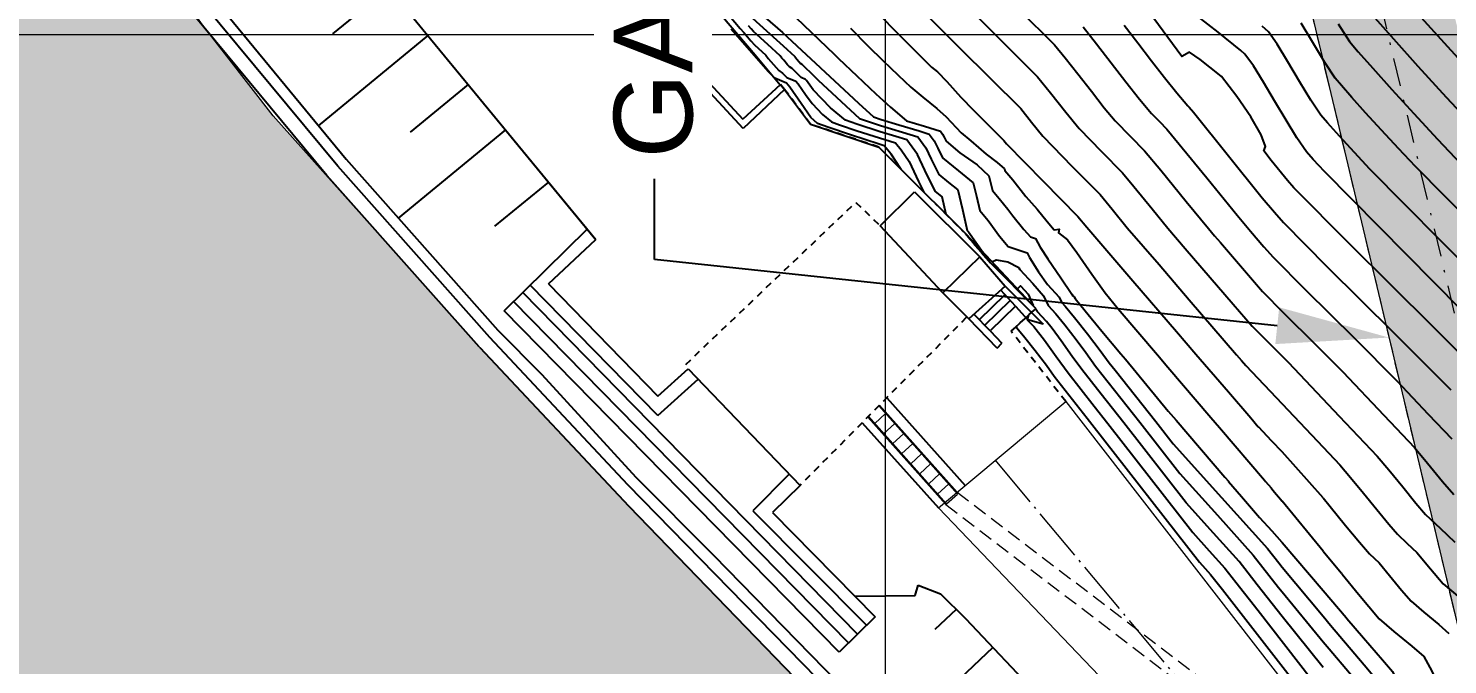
# Model space of a CAD drawing. Extents: x 61466 to 63015, y 108404 to 110397.
# Drawn here: x 62411.9 to 62475, y 109127 to 109155.3 of the extents above; entities that cross this region are included whole.
import ezdxf
from ezdxf import colors
from ezdxf.entities.mleader import LeaderData, LeaderLine
from ezdxf.math import Vec2, Vec3

# ---------------------------------------------------------------- set-up
doc = ezdxf.new("R2010")
doc.units = 0
doc.header["$LTSCALE"] = 1.000015
doc.header["$MEASUREMENT"] = 0
for name, pattern in [('ACAD_ISO04W100', [30, 24, -3, 0, -3]), ('DOT', [0.55, 0.3, -0.25]), ('NASCOSTA', [9.525, 6.35, -3.175]), ('TRATTEGGIATA', [0.75, 0.5, -0.25]), ('TRATTOPUNTO2', [0.5, 0.25, -0.125, 0, -0.125])]:
    doc.linetypes.add(name, pattern=pattern)
for name, color, linetype in [('Bâti', 7, 'Continuous'), ('CANALISATION', 2, 'Continuous'), ('colore lago', 131, 'Continuous'), ('coordinate', 2, 'Continuous'), ('curve livello 5m', 7, 'Continuous'), ('LIN010TR', 2, 'NASCOSTA'), ('LIN018TR', 6, 'NASCOSTA'), ('LIN025CO', 7, 'Continuous'), ('pendenze', 2, 'Continuous'), ('Per+Mod Surf', 7, 'Continuous'), ('SCALE', 2, 'Continuous'), ('sezioni', 7, 'Continuous'), ('TalusHautBas', 7, 'Continuous'), ('TRATTCOLO-32', 255, 'Continuous')]:
    doc.layers.add(name, color=color, linetype=linetype)
doc.layers.add('Colori bordi', color=5, linetype='Continuous', plot=False)
doc.layers.add('no_plot', color=5, linetype='Continuous', plot=False)
doc.layers.add('LINCOLOVERDE-025', color=80, linetype='Continuous', lineweight=25)
doc.layers.add('LINE035', color=1, linetype='Continuous', lineweight=35)
doc.styles.add('ARIAL', font='arial.ttf')

# ---------------------------------------------------------------- blocks, each defined once
blk = doc.blocks.new('CONTORNO')
at = {"layer": 'Colori bordi', "lineweight": 0, "ltscale": 2, "flags": 128}
blk.add_lwpolyline([(-22.578, 81.44), (16.586, -82.868), (15.866, -82.007), (19.27, -96.287), (18.407, -96.98), (19.153, -100.108)], dxfattribs=at)

msp = doc.modelspace()

# ---------------------------------------------------------------- hatches: boundary and pattern name
at = {"layer": 'colore lago', "linetype": 'Continuous', "lineweight": 0}
msp.add_hatch(color=256, dxfattribs=at).paths.add_polyline_path([(62547.915, 108981.848), (62544.897, 108992.078), (62544.493, 108999.722), (62545.356, 109007.77), (62543.608, 109014.677), (62537.06, 109023.502), (62530.397, 109028.933), (62527.61, 109033.134), (62523.513, 109038.433), (62517.305, 109044.58), (62515.162, 109044.354), (62513.59, 109046.058), (62513.852, 109050.317), (62504.852, 109062.712), (62496.282, 109074.515), (62493.401, 109073.828), (62485.503, 109080.232), (62484.758, 109083.359), (62471.397, 109099.351), (62471.521, 109099.452), (62471.307, 109099.701), (62466.582, 109105.211), (62461.323, 109110.74), (62452.234, 109119.979), (62445.975, 109126.426), (62438.597, 109134.064), (62431.968, 109141.122), (62422.759, 109151.454), (62419.614, 109155.501), (62408.579, 109170.983), (62402.883, 109180.12), (62402.43, 109179.839), (62397.589, 109176.833), (62392.271, 109173.531), (62379.582, 109165.652), (62385.62, 109155.991), (62400.115, 109132.797), (62397.691, 109131.271), (62399.555, 109128.084), (62400.542, 109126.068), (62402.182, 109121.716), (62403.779, 109117.447), (62405.518, 109113.299), (62408.196, 109107.959), (62411.192, 109102.878), (62415.156, 109096.611), (62417.677, 109092.552), (62418.985, 109090.446), (62423.804, 109082.811), (62427.401, 109077.137), (62428.917, 109077.401), (62431.999, 109075.554), (62435.209, 109072.174), (62435.248, 109063.446), (62442.532, 109052.816), (62448.327, 109045.342), (62457.902, 109033.177), (62469.007, 109017.402), (62468.89, 109017.052), (62477.152, 109004.914), (62486.864, 108991.082), (62496.889, 108973.607), (62504.8, 108959.046), (62555.468, 108959.046), (62553.625, 108965.356), (62549.503, 108976.649)])
at = {"layer": 'LINCOLOVERDE-025', "linetype": 'Continuous', "lineweight": 0}
h = msp.add_hatch(color=256, dxfattribs=at)
h.dxf.hatch_style = 1
h.paths.add_polyline_path([(62469.347, 109181.053), (62466.351, 109180.339), (62478.858, 109127.863), (62481.854, 109128.577)])
h.paths.add_polyline_path([(62466.351, 109180.339), (62463.354, 109179.625), (62475.862, 109127.149), (62478.858, 109127.863)])
h.paths.add_polyline_path([(62454.447, 109230.282), (62451.45, 109229.568), (62463.354, 109179.625), (62466.351, 109180.339)])
h.paths.add_polyline_path([(62457.443, 109230.996), (62454.447, 109230.282), (62466.351, 109180.339), (62469.347, 109181.053)])

# ---------------------------------------------------------------- linework, layer by layer
at = {"layer": 'Bâti', "linetype": 'Continuous'}
for p, q in [((62443.681, 109150.889), (62427.582, 109168.294)), ((62435.91, 109159.672), (62443.657, 109151.297)), ((62420.086, 109156.724), (62426.004, 109149.517)), ((62425.15, 109148.796), (62419.158, 109156.006)), ((62425.639, 109149.202), (62419.665, 109156.39)), ((62445.32, 109152.836), (62443.657, 109151.297)), ((62445.521, 109152.627), (62443.681, 109150.889)), ((62445.32, 109152.836), (62445.334, 109152.848)), ((62445.521, 109152.627), (62445.334, 109152.848)), ((62426.004, 109149.517), (62432.761, 109141.912)), ((62432.404, 109141.587), (62425.639, 109149.202)), ((62429.779, 109143.585), (62425.163, 109148.78)), ((62449.778, 109146.552), (62451.3, 109148.062)), ((62451.3, 109148.062), (62454.206, 109145.174)), ((62436.734, 109146.402), (62437.114, 109145.941)), ((62452.56, 109143.575), (62449.778, 109146.552)), ((62435.016, 109143.975), (62437.114, 109145.941)), ((62454.206, 109145.174), (62452.56, 109143.575)), ((62454.206, 109145.174), (62455.332, 109143.87)), ((62439.877, 109138.11), (62434.191, 109143.907)), ((62435.016, 109143.975), (62439.879, 109138.973)), ((62455.332, 109143.87), (62457.031, 109142.17)), ((62431.928, 109141.165), (62429.779, 109143.585)), ((62448.365, 109127.985), (62433.455, 109143.185)), ((62448.772, 109128.384), (62433.862, 109143.584)), ((62453.717, 109142.412), (62452.56, 109143.575)), ((62455.792, 109142.972), (62455.139, 109143.696)), ((62447.946, 109127.574), (62433.036, 109142.774)), ((62454.664, 109141.873), (62453.941, 109142.615)), ((62455.792, 109142.972), (62456.355, 109142.375)), ((62432.761, 109141.912), (62434.721, 109139.929)), ((62454.983, 109141.115), (62453.717, 109142.412)), ((62457.031, 109142.17), (62456.355, 109142.375)), ((62438.547, 109135.026), (62432.404, 109141.587)), ((62454.664, 109141.873), (62455.197, 109141.325)), ((62454.983, 109141.115), (62455.197, 109141.325)), ((62438.597, 109134.064), (62431.968, 109141.122)), ((62439.879, 109138.973), (62441.228, 109140.193)), ((62441.228, 109140.193), (62446.208, 109134.997)), ((62434.721, 109139.929), (62438.898, 109135.36)), ((62439.877, 109138.11), (62441.67, 109139.732)), ((62450.071, 109138.9), (62453.562, 109135.001)), ((62448.972, 109137.79), (62452.365, 109134)), ((62447.629, 109125.731), (62438.547, 109135.026)), ((62438.898, 109135.36), (62442.358, 109131.889)), ((62445.724, 109135.503), (62444.099, 109133.868)), ((62446.208, 109134.997), (62444.987, 109133.796)), ((62445.975, 109126.426), (62438.597, 109134.064)), ((62444.099, 109133.868), (62449.17, 109128.774)), ((62444.987, 109133.796), (62449.555, 109129.153)), ((62442.358, 109131.889), (62459.629, 109114.242)), ((62449.555, 109129.153), (62447.946, 109127.574))]:
    msp.add_line(p, q, dxfattribs=at)
at = {"layer": 'Bâti', "linetype": 'DOT'}
for p, q in [((62441.122, 109140.388), (62448.691, 109147.599)), ((62448.691, 109147.599), (62449.778, 109146.552)), ((62453.602, 109142.468), (62448.972, 109137.79)), ((62448.972, 109137.79), (62446.208, 109134.997))]:
    msp.add_line(p, q, dxfattribs=at)
at = {"layer": 'CANALISATION', "linetype": 'Continuous', "lineweight": 0}
for p, q in [((62449.538, 109137.757), (62450.014, 109138.194)), ((62449.219, 109138.039), (62452.691, 109134.149)), ((62449.938, 109137.309), (62450.413, 109137.746)), ((62450.337, 109136.861), (62450.813, 109137.298)), ((62450.737, 109136.414), (62451.212, 109136.851)), ((62451.136, 109135.966), (62451.612, 109136.403)), ((62451.536, 109135.518), (62452.011, 109135.955)), ((62451.935, 109135.07), (62452.411, 109135.507)), ((62452.335, 109134.623), (62452.81, 109135.06)), ((62452.734, 109134.175), (62453.21, 109134.612))]:
    msp.add_line(p, q, dxfattribs=at)
at = {"layer": 'CANALISATION', "linetype": 'Continuous', "lineweight": 0, "flags": 128}
for points in [[(62453.21, 109134.612), (62449.709, 109138.535)], [(62453.2, 109134.698), (62449.744, 109138.57)], [(62452.734, 109134.175), (62449.254, 109138.075)]]:
    msp.add_lwpolyline(points, dxfattribs=at)
at = {"layer": 'Colori bordi', "linetype": 'Continuous', "lineweight": 0, "flags": 128}
msp.add_lwpolyline([(62485.503, 109080.232), (62484.758, 109083.359), (62471.397, 109099.351), (62471.521, 109099.452), (62471.307, 109099.701), (62466.582, 109105.211), (62461.323, 109110.74), (62452.234, 109119.979), (62445.975, 109126.426), (62438.597, 109134.064), (62431.968, 109141.122), (62422.759, 109151.454), (62419.614, 109155.501), (62408.579, 109170.983)], dxfattribs=at)
at = {"layer": 'coordinate', "linetype": 'Continuous', "lineweight": 0}
for p, q in [((62450, 109333.555), (62450, 108959.046)), ((62300, 109155.071), (62447.744, 109155.071)), ((62447.744, 109155.071), (62587, 109155.071))]:
    msp.add_line(p, q, dxfattribs=at)
at = {"layer": 'curve livello 5m', "color": 2}
for p, q in [((62467.663, 109138.632), (62469.492, 109136.7)), ((62467.663, 109130.257), (62469.492, 109128.032))]:
    msp.add_line(p, q, dxfattribs=at)
at = {"layer": 'curve livello 5m', "color": 2, "flags": 128}
for points in [[(62447.744, 109159.862), (62448.225, 109159.471), (62448.809, 109158.996), (62448.809, 109158.996), (62453.306, 109154.484), (62456.029, 109151.773), (62456.516, 109151.162), (62457.013, 109150.539), (62457.013, 109150.539), (62458.328, 109149.201), (62459.562, 109147.946), (62460.102, 109147.289), (62460.774, 109146.469), (62460.774, 109146.469), (62462.187, 109144.826), (62463.53, 109143.266), (62465.643, 109140.809), (62465.854, 109140.563), (62466.049, 109140.336), (62467.663, 109138.632)], [(62477.595, 109138.841), (62474.394, 109142.05), (62470.648, 109145.76), (62468.188, 109148.248), (62467.908, 109148.573), (62467.185, 109149.455), (62466.851, 109149.885), (62466.925, 109150.092), (62466.729, 109150.61), (62466.275, 109151.399), (62465.657, 109152.312), (62464.965, 109153.204), (62464.965, 109153.204), (62464.886, 109153.276), (62464.013, 109153.964), (62463.542, 109154.281), (62463.203, 109154.086), (62459.92, 109158.562)], [(62444.096, 109155.803), (62444.721, 109155.227), (62445.463, 109154.57), (62445.971, 109154.092), (62446.014, 109154.033), (62446.064, 109153.974), (62446.164, 109153.856), (62446.219, 109153.799), (62446.29, 109153.751), (62446.84, 109153.209), (62447.021, 109153.044), (62448.851, 109151.331), (62449.793, 109151.015), (62450.769, 109150.721), (62451.458, 109150.51), (62451.805, 109150.029), (62452.051, 109149.518), (62452.379, 109148.837), (62452.822, 109148.486), (62453.227, 109148.154), (62453.44, 109147.28), (62453.652, 109146.34), (62453.701, 109146.282), (62454.035, 109145.83), (62454.356, 109145.369)], [(62471.796, 109155.814), (62472.625, 109154.871), (62473.713, 109153.663), (62474.972, 109152.287), (62476.314, 109150.84)], [(62454.747, 109144.953), (62454.937, 109145.042), (62455.464, 109144.946), (62455.94, 109144.7), (62455.94, 109144.7), (62455.947, 109144.688), (62455.996, 109144.615), (62456.565, 109143.99), (62457.052, 109143.444), (62457.052, 109143.444), (62457.246, 109143.007), (62457.6, 109142.636), (62457.998, 109142.147), (62458.501, 109141.5), (62458.501, 109141.5), (62458.925, 109140.914), (62459.361, 109140.309), (62459.361, 109140.309), (62459.923, 109139.59), (62461.332, 109137.817), (62463.111, 109135.534), (62464.791, 109133.667), (62466.385, 109131.896), (62467.511, 109130.451), (62467.663, 109130.257)], [(62469.492, 109136.7), (62470.241, 109135.908), (62470.717, 109135.35), (62471.292, 109134.65), (62471.886, 109133.921), (62472.418, 109133.276), (62472.807, 109132.828), (62472.807, 109132.828), (62473.236, 109132.42), (62473.666, 109132.011), (62473.666, 109132.011), (62474.269, 109131.286), (62474.831, 109130.616), (62474.831, 109130.616), (62475.575, 109129.993), (62476.208, 109129.448), (62476.208, 109129.448), (62476.613, 109128.663), (62477.076, 109127.733), (62477.076, 109127.733), (62478.195, 109126.196), (62479.771, 109124.058), (62480.245, 109123.475), (62480.463, 109123.216)], [(62469.492, 109128.032), (62469.754, 109127.719), (62471.565, 109125.581), (62471.676, 109125.438), (62472.271, 109124.75), (62472.976, 109123.955), (62473, 109123.926)]]:
    msp.add_lwpolyline(points, dxfattribs=at)
at = {"layer": 'LIN010TR', "linetype": 'TRATTOPUNTO2', "lineweight": 0, "ltscale": 5, "flags": 128}
msp.add_lwpolyline([(62455.145, 109227.352), (62484.936, 109102.366)], dxfattribs=at)
at = {"layer": 'LIN010TR', "lineweight": 0, "ltscale": 0.1, "flags": 128}
for points in [[(62453.2, 109134.698), (62465.895, 109125.016), (62482.946, 109104.607), (62484.869, 109102.305)], [(62452.691, 109134.149), (62465.376, 109124.473), (62482.946, 109103.444), (62484.869, 109101.142)]]:
    msp.add_lwpolyline(points, dxfattribs=at)
at = {"layer": 'LIN018TR', "linetype": 'ACAD_ISO04W100', "lineweight": 0, "ltscale": 0.1, "flags": 128}
msp.add_lwpolyline([(62454.896, 109136.116), (62481.938, 109103.748), (62484.869, 109100.24)], dxfattribs=at)
at = {"layer": 'LIN025CO', "linetype": 'TRATTEGGIATA', "lineweight": 0, "ltscale": 2}
msp.add_line((62439.65, 109279.075), (62483.092, 109096.816), dxfattribs=at)
at = {"layer": 'LIN025CO', "linetype": 'Continuous'}
for p, q in [((62445.495, 109152.63), (62445.521, 109152.627)), ((62445.521, 109152.627), (62446.667, 109151.075)), ((62446.667, 109151.075), (62449.718, 109150.059)), ((62449.718, 109150.059), (62450.669, 109149.1)), ((62450.669, 109149.1), (62453.568, 109146.205)), ((62453.568, 109146.205), (62454.692, 109144.899)), ((62454.692, 109144.899), (62456.71, 109142.871)), ((62456.71, 109142.871), (62455.601, 109141.858))]:
    msp.add_line(p, q, dxfattribs=at)
at = {"layer": 'no_plot'}
for p, q in [((62469.492, 109134.438), (62467.663, 109136.491)), ((62469.492, 109132.07), (62467.663, 109134.3)), ((62467.663, 109132.457), (62469.492, 109130.324)), ((62467.663, 109131.357), (62469.492, 109129.178)), ((62469.492, 109126.893), (62467.663, 109129.157))]:
    msp.add_line(p, q, dxfattribs=at)
at = {"layer": 'no_plot', "flags": 128}
for points in [[(62451.065, 109158.91), (62454.627, 109155.336), (62456.784, 109153.189), (62457.361, 109152.481), (62458.034, 109151.608), (62458.626, 109150.88), (62459.621, 109149.867), (62460.555, 109148.917), (62461.064, 109148.303), (62461.875, 109147.306), (62462.579, 109146.45), (62463.357, 109145.546), (62464.097, 109144.686), (62465.484, 109143.073), (62466.337, 109142.081), (62466.759, 109141.654), (62467.402, 109141.017), (62467.952, 109140.466), (62470.212, 109138.08), (62471.901, 109136.296), (62472.416, 109135.687), (62473.035, 109134.929), (62473.626, 109134.207), (62474.056, 109133.708), (62474.702, 109133.093), (62475.35, 109132.478)], [(62444.657, 109157.145), (62447.744, 109154.184)], [(62442.909, 109156.09), (62443.544, 109155.341), (62443.703, 109155.153), (62443.862, 109154.966), (62444.021, 109154.782), (62444.179, 109154.609), (62444.686, 109154.147), (62444.788, 109154.009), (62444.905, 109153.871), (62445.139, 109153.596), (62445.267, 109153.463), (62445.432, 109153.35), (62445.622, 109153.163), (62446.025, 109152.987), (62446.126, 109152.868), (62446.454, 109152.397), (62446.741, 109151.992), (62447.208, 109151.512), (62447.603, 109151.185), (62447.962, 109151.054), (62448.757, 109150.787), (62449.75, 109150.465), (62450.457, 109150.25), (62450.713, 109149.941), (62451.058, 109149.418), (62451.484, 109148.533), (62451.713, 109148.058)], [(62444.66, 109155.834), (62445.424, 109155.157), (62447.744, 109153.001)], [(62449.475, 109156.213), (62450.778, 109154.892), (62451.856, 109153.82), (62452.064, 109153.623), (62452.325, 109153.403), (62452.735, 109152.974), (62453.372, 109152.287), (62453.925, 109151.7), (62454.669, 109150.961), (62455.274, 109150.357), (62455.4, 109150.199), (62457.034, 109148.536), (62458.568, 109146.975), (62458.968, 109146.488), (62461.017, 109144.107), (62462.964, 109141.846), (62463.825, 109140.844), (62465.276, 109139.158), (62466.27, 109138.001), (62466.608, 109137.608), (62466.615, 109137.599), (62467.176, 109136.995), (62467.663, 109136.491)], [(62455.949, 109156.188), (62457.54, 109154.605), (62458.015, 109154.036), (62458.579, 109153.316), (62459.176, 109152.541), (62459.748, 109151.81), (62460.239, 109151.22), (62460.914, 109150.532), (62461.548, 109149.887), (62462.262, 109149.027), (62463.399, 109147.631), (62464.384, 109146.431), (62464.527, 109146.265), (62464.664, 109146.107), (62464.919, 109145.81), (62466.8, 109143.623), (62467.731, 109142.681), (62469.15, 109141.275), (62470.363, 109140.06), (62472.193, 109138.127), (62473.56, 109136.683), (62474.141, 109135.991), (62474.807, 109135.174), (62475.306, 109134.587)], [(62476.857, 109141.583), (62469.55, 109148.966), (62469.055, 109149.501), (62468.753, 109149.845), (62468.753, 109149.845), (62468.324, 109150.47), (62467.84, 109151.257), (62467.334, 109152.114), (62466.838, 109152.951), (62466.386, 109153.676), (62466.01, 109154.198), (62466.01, 109154.198), (62465.834, 109154.359), (62464.822, 109155.174), (62463.894, 109155.888)], [(62473.552, 109156.175), (62474.878, 109154.703), (62476.412, 109153.027)], [(62450.709, 109149.06), (62450.684, 109149.112), (62450.267, 109149.746), (62449.956, 109150.121), (62449.956, 109150.121), (62449.728, 109150.19), (62448.457, 109150.603), (62447.439, 109150.944), (62446.979, 109151.112), (62446.979, 109151.112), (62446.692, 109151.381), (62446.254, 109152), (62445.752, 109152.719), (62445.752, 109152.719), (62445.598, 109152.901), (62445.081, 109153.127), (62444.801, 109153.405), (62444.373, 109153.894), (62443.14, 109155.31)], [(62452.716, 109147.056), (62452.532, 109147.84), (62452.216, 109148.095), (62451.767, 109149.026), (62451.431, 109149.724), (62450.958, 109150.38), (62450.467, 109150.531), (62449.771, 109150.74), (62449.771, 109150.74), (62448.743, 109151.077), (62448.227, 109151.258), (62448.227, 109151.258), (62447.569, 109151.803), (62446.79, 109152.603), (62446.79, 109152.603), (62446.499, 109153.017), (62446.452, 109153.073), (62446.261, 109153.156), (62445.861, 109153.551), (62445.743, 109153.631), (62445.651, 109153.726), (62445.485, 109153.923), (62445.401, 109154.021), (62445.328, 109154.119), (62444.775, 109154.628), (62444.137, 109155.206), (62444.137, 109155.206), (62444.026, 109155.329), (62443.913, 109155.459)], [(62448.459, 109155.35), (62449.243, 109154.556), (62449.89, 109153.912), (62450.569, 109153.264), (62451.146, 109152.73), (62451.672, 109152.284), (62452.291, 109151.771), (62452.719, 109151.403), (62453.387, 109150.692), (62453.804, 109150.331), (62454.5, 109149.749), (62454.976, 109149.366), (62455.31, 109149.096), (62455.33, 109149.011), (62455.676, 109148.598), (62456.254, 109147.852), (62456.763, 109147.293), (62457.209, 109146.753), (62457.527, 109146.375), (62457.747, 109146.404), (62457.716, 109146.237), (62458.106, 109145.935), (62458.53, 109145.361), (62459.197, 109144.398), (62459.785, 109143.576), (62460.374, 109142.86), (62461.245, 109141.84), (62462.127, 109140.807), (62462.578, 109140.261), (62464.491, 109138.025), (62464.873, 109137.581), (62466.883, 109135.233), (62466.924, 109135.179), (62467.177, 109134.885), (62467.258, 109134.791), (62467.663, 109134.3)], [(62458.807, 109155.414), (62459.409, 109154.653), (62460.057, 109153.812), (62460.71, 109152.967), (62461.322, 109152.192), (62461.852, 109151.56), (62462.208, 109151.198), (62462.542, 109150.858), (62464.323, 109148.688), (62465.661, 109147.026), (62466.265, 109146.309), (62466.858, 109145.62), (62467.262, 109145.165), (62468.704, 109143.707), (62470.898, 109141.533), (62472.774, 109139.653), (62474.173, 109138.175), (62475.22, 109137.07)], [(62460.631, 109155.484), (62461.238, 109154.696), (62461.847, 109153.905), (62462.437, 109153.149), (62462.983, 109152.468), (62463.464, 109151.9), (62463.501, 109151.863), (62463.535, 109151.829), (62463.717, 109151.606), (62466.785, 109147.8), (62467.321, 109147.167), (62467.725, 109146.706), (62469.676, 109144.734), (62472.646, 109141.792), (62475.184, 109139.247)], [(62480.983, 109139.573), (62471.575, 109149.08), (62470.882, 109149.819), (62470.219, 109150.541), (62469.689, 109151.133), (62469.393, 109151.482), (62469.393, 109151.482), (62468.947, 109152.141), (62468.443, 109152.975), (62467.927, 109153.852), (62467.449, 109154.636), (62467.055, 109155.193), (62467.055, 109155.193), (62466.782, 109155.442)], [(62481.467, 109141.243), (62473.6, 109149.193), (62472.848, 109149.993), (62472.093, 109150.807), (62471.384, 109151.582), (62470.771, 109152.262), (62470.304, 109152.793), (62470.033, 109153.12), (62470.033, 109153.12), (62469.563, 109153.828), (62469.033, 109154.719), (62468.519, 109155.578)], [(62470.164, 109155.544), (62470.673, 109154.758), (62471.05, 109154.304), (62471.698, 109153.566), (62472.549, 109152.622), (62473.532, 109151.547), (62474.581, 109150.417), (62475.625, 109149.306)], [(62447.744, 109154.184), (62447.924, 109154.004), (62448.732, 109153.229), (62449.585, 109152.426), (62450.228, 109151.837), (62450.951, 109151.227), (62451.741, 109150.994), (62452.46, 109150.769), (62452.552, 109150.64), (62452.618, 109150.504), (62452.706, 109150.321), (62453.314, 109149.8), (62454.086, 109149.265), (62454.615, 109148.782), (62454.771, 109148.121), (62455.066, 109147.764), (62455.459, 109147.299), (62455.674, 109146.999), (62456.17, 109146.393), (62456.472, 109146.065), (62456.694, 109145.989), (62456.897, 109145.599), (62457.242, 109145.08), (62457.813, 109144.242), (62458.301, 109143.516), (62458.352, 109143.435), (62458.406, 109143.394), (62458.462, 109143.314), (62458.898, 109142.773), (62459.649, 109141.86), (62460.49, 109140.85), (62460.693, 109140.612), (62461.648, 109139.454), (62462.592, 109138.31), (62462.946, 109137.896), (62465.12, 109135.367), (62465.277, 109135.183), (62465.28, 109135.179), (62465.853, 109134.503), (62466.66, 109133.575), (62467.204, 109132.971), (62467.65, 109132.474), (62467.663, 109132.457)], [(62447.744, 109153.001), (62448.817, 109152.02), (62449.475, 109151.404), (62449.814, 109151.291), (62450.599, 109151.052), (62451.504, 109150.783), (62451.959, 109150.639), (62452.179, 109150.335), (62452.334, 109150.011), (62452.542, 109149.579), (62453.263, 109149.008), (62453.921, 109148.468), (62454.066, 109147.871), (62454.212, 109147.23), (62454.58, 109146.79), (62455.081, 109146.092), (62455.474, 109145.632), (62456.317, 109145.345), (62456.422, 109145.144), (62456.827, 109144.513), (62457.228, 109143.948), (62457.746, 109143.373), (62457.841, 109143.159), (62458.015, 109142.977), (62458.426, 109142.479), (62459.003, 109141.751), (62459.573, 109141.011), (62459.974, 109140.457), (62460.235, 109140.123), (62462.044, 109137.845), (62462.82, 109136.85), (62464.974, 109134.457), (62467.018, 109132.185), (62467.516, 109131.546), (62467.663, 109131.357)], [(62455.882, 109143.749), (62456.028, 109143.88), (62456.357, 109143.515), (62456.584, 109143.004)], [(62456.382, 109142.571), (62456.331, 109142.4), (62456.326, 109142.355), (62456.608, 109142.078), (62457.086, 109141.467), (62457.611, 109140.739), (62458.137, 109140.011), (62459.301, 109138.523), (62459.907, 109137.76), (62463.694, 109132.902), (62464.425, 109132.089), (62465.119, 109131.318), (62465.61, 109130.689), (62466.596, 109129.424), (62468.961, 109126.392)], [(62467.663, 109129.157), (62466.561, 109130.57), (62465.752, 109131.607), (62464.608, 109132.878), (62463.403, 109134.218), (62460.619, 109137.788), (62459.612, 109139.056), (62458.749, 109140.16), (62458.325, 109140.743), (62457.834, 109141.431), (62457.428, 109141.989), (62457.428, 109141.989), (62457.185, 109142.296), (62456.778, 109142.722), (62456.719, 109142.807), (62456.688, 109142.851)], [(62455.85, 109142.086), (62455.843, 109142.024), (62455.937, 109141.931), (62456.22, 109141.585), (62456.678, 109141), (62457.172, 109140.352), (62457.525, 109139.863), (62458.989, 109137.99), (62459.194, 109137.732), (62463.985, 109131.586), (62464.242, 109131.3), (62464.486, 109131.029), (62464.659, 109130.807), (62465.006, 109130.363), (62469.276, 109124.889)], [(62469.492, 109134.438), (62469.801, 109134.061), (62470.489, 109133.216), (62471.106, 109132.468), (62471.557, 109131.949), (62471.982, 109131.545), (62472.451, 109130.993), (62472.982, 109130.332), (62473.406, 109129.839), (62473.97, 109129.353), (62474.647, 109128.812), (62475.089, 109128.412)], [(62469.492, 109132.07), (62470.29, 109131.104), (62470.316, 109131.074), (62470.339, 109131.047), (62471.063, 109130.163), (62471.982, 109129.063), (62472.647, 109128.488), (62473.448, 109127.849), (62473.971, 109127.376), (62474.326, 109126.725), (62474.794, 109125.735), (62475.225, 109124.899)], [(62469.492, 109130.324), (62470.173, 109129.513), (62470.519, 109129.112), (62470.549, 109129.075), (62471.284, 109128.219), (62472.136, 109127.236), (62472.579, 109126.712), (62472.707, 109126.432), (62472.968, 109126.214), (62473.371, 109125.791), (62473.94, 109125.154), (62474.574, 109124.422), (62475.168, 109123.71)], [(62469.492, 109129.178), (62469.824, 109128.783), (62471.314, 109127.008), (62472.154, 109126.016), (62472.206, 109125.949), (62472.749, 109125.318), (62473.428, 109124.55), (62474.068, 109123.825), (62474.492, 109123.322), (62474.867, 109122.779), (62475.335, 109122.16)]]:
    msp.add_lwpolyline(points, dxfattribs=at)
at = {"layer": 'pendenze', "linetype": 'Continuous'}
for p, q in [((62427.903, 109157.155), (62425.403, 109155.099)), ((62429.64, 109155.027), (62424.751, 109151.006)), ((62431.43, 109152.85), (62428.849, 109150.726)), ((62433.099, 109150.822), (62428.321, 109146.891)), ((62435.006, 109148.503), (62432.609, 109146.532)), ((62433.036, 109142.774), (62436.734, 109146.402)), ((62453.16, 109129.475), (62452.215, 109128.578)), ((62454.789, 109127.787), (62450.425, 109123.646))]:
    msp.add_line(p, q, dxfattribs=at)
at = {"layer": 'Per+Mod Surf', "linetype": 'Continuous'}
for p, q in [((62438.073, 109161.389), (62444.21, 109154.167)), ((62444.21, 109154.167), (62445.32, 109152.836)), ((62445.32, 109152.836), (62445.495, 109152.63)), ((62445.495, 109152.63), (62445.521, 109152.627)), ((62445.521, 109152.627), (62446.667, 109151.075)), ((62446.667, 109151.075), (62449.718, 109150.059)), ((62449.718, 109150.059), (62450.669, 109149.1)), ((62450.669, 109149.1), (62453.568, 109146.205)), ((62453.568, 109146.205), (62456.71, 109142.871)), ((62456.71, 109142.871), (62455.601, 109141.858))]:
    msp.add_line(p, q, dxfattribs=at)
at = {"layer": 'SCALE', "linetype": 'Continuous'}
for p, q in [((62455.332, 109143.87), (62453.717, 109142.412)), ((62455.31, 109143.467), (62454.182, 109142.367)), ((62455.551, 109143.219), (62454.423, 109142.12)), ((62455.792, 109142.972), (62454.664, 109141.873))]:
    msp.add_line(p, q, dxfattribs=at)
at = {"layer": 'sezioni', "linetype": 'Continuous', "lineweight": 0, "flags": 128}
msp.add_lwpolyline([(62468.3, 109117.343), (62452.365, 109134), (62458.035, 109138.737), (62469.779, 109123.61), (62471.01, 109122.021)], dxfattribs=at)
at = {"layer": 'TalusHautBas', "linetype": 'Continuous'}
for p, q in [((62413.943, 109174.256), (62429.763, 109154.876)), ((62429.763, 109154.876), (62437.074, 109145.989)), ((62429.763, 109154.876), (62437.114, 109145.941)), ((62451.326, 109130.098), (62451.469, 109130.56)), ((62451.469, 109130.56), (62452.457, 109130.166)), ((62448.659, 109130.063), (62451.326, 109130.098)), ((62452.457, 109130.166), (62453.569, 109129.072)), ((62453.569, 109129.072), (62463.936, 109118.146))]:
    msp.add_line(p, q, dxfattribs=at)
at = {"layer": 'TalusHautBas', "linetype": 'DOT'}
for p, q in [((62446.667, 109151.075), (62445.521, 109152.627)), ((62449.718, 109150.059), (62446.667, 109151.075)), ((62449.718, 109150.059), (62450.669, 109149.1)), ((62450.669, 109149.1), (62453.568, 109146.205)), ((62453.568, 109146.205), (62454.692, 109144.899)), ((62454.692, 109144.899), (62456.71, 109142.871)), ((62455.601, 109141.858), (62456.71, 109142.871)), ((62458.035, 109138.737), (62455.601, 109141.858))]:
    msp.add_line(p, q, dxfattribs=at)

# ---------------------------------------------------------------- block references
at = {"layer": 'TRATTCOLO-32', "linetype": 'Continuous', "lineweight": 0}
msp.add_blockref('CONTORNO', (62466.351, 109180.339), dxfattribs=at)

# ---------------------------------------------------------------- next in the draw order: leaders
at = {"layer": 'LINE035', "linetype": 'Continuous', "lineweight": 0}
ml = msp.add_multileader_mtext('Standard', dxfattribs=at)
ml.set_content('GALERIE DE DECHARGE', color=256, style='ARIAL')
ml.set_leader_properties()
ml.build(insert=Vec2(0, 0))
ml.multileader.update_dxf_attribs({"has_text_frame": 1, "text_left_attachment_type": 2, "text_right_attachment_type": 2, "dogleg_length": 0.36, "arrow_head_size": 5, "scale": 10})
ctx = ml.context
ctx.base_point, ctx.scale, ctx.char_height, ctx.arrow_head_size, ctx.landing_gap_size, ctx.plane_origin, ctx.plane_x_axis, ctx.plane_y_axis = Vec3(62439.728, 109148.65), 10, 3.5, 5, 0.9, Vec3(62442.704, 109152.051), Vec3(0, 1), Vec3(-1, 0)
ctx.left_attachment, ctx.right_attachment = 2, 2
notes = []
notes.append((ctx, [(0, (1, 1, 0), (62439.728, 109145.05), (0, 1), 3.6, [(0, [(62472.423, 109141.58)], 0, [])])]))
ctx.mtext.insert, ctx.mtext.text_direction, ctx.mtext.rotation, ctx.mtext.flow_direction = Vec3(62437.918, 109149.55), Vec3(0, 1), 1.570796, 5
ctx.mtext.has_bg_fill, ctx.mtext.bg_color, ctx.mtext.bg_scale_factor, ctx.mtext.bg_transparency, ctx.mtext.use_window_bg_color = 1, -1073741824, 1.25, 0, 1
for ctx, leaders in notes:
    for number, flags, end, landing, length, lines in leaders:
        leader = LeaderData()
        leader.index, (leader.has_last_leader_line, leader.has_dogleg_vector, leader.attachment_direction) = number, flags
        leader.last_leader_point, leader.dogleg_vector, leader.dogleg_length = Vec3(end), Vec3(landing), length
        for number, points, colour, breaks in lines:
            line = LeaderLine()
            line.index, line.vertices, line.color, line.breaks = number, Vec3.list(points), colors.encode_raw_color(colour), breaks
            leader.lines.append(line)
        ctx.leaders.append(leader)

doc.saveas('drawing.dxf')
